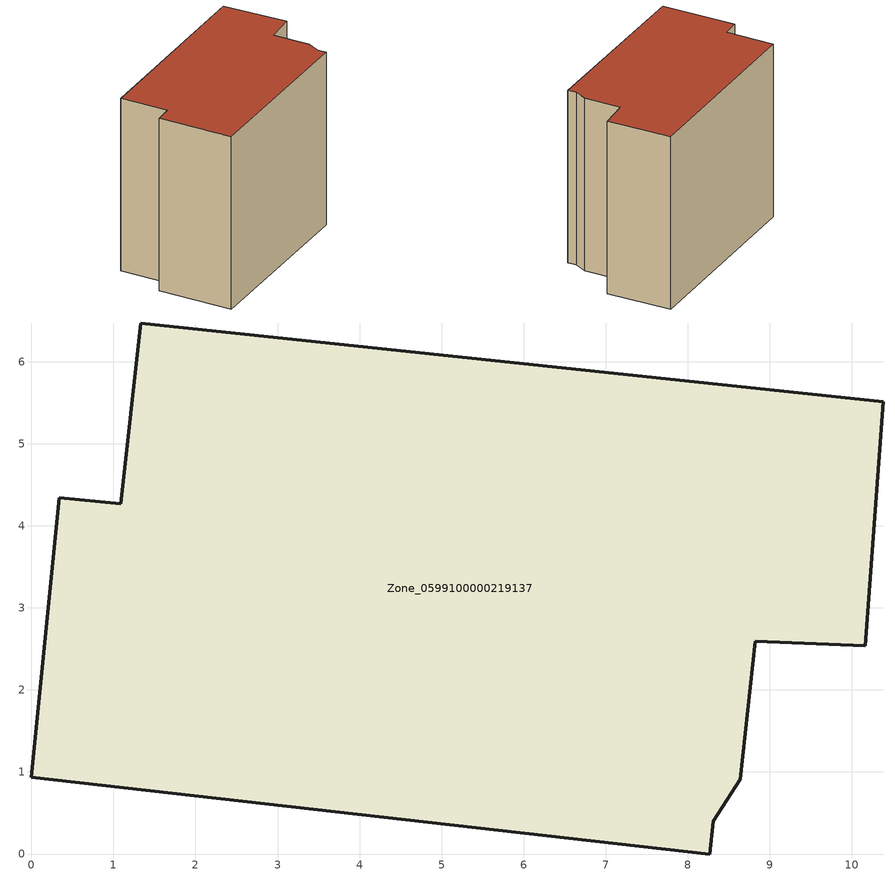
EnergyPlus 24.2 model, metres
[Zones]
Zone_0599100000219137
 floor ground (C_G): 1.33,6.47 10.38,5.51 10.16,2.54 8.82,2.59 8.64,0.91 8.31,0.4 8.27,0 0,0.93 0.34,4.34 1.09,4.27 z2.77
 wall outside (C_F): 10.38,5.51 1.33,6.47 1.09,4.27 0.34,4.34 0,0.93 8.27,0 8.31,0.4 8.64,0.91 8.82,2.59 10.16,2.54 10.38,5.51 z2.77:11.01
 roof outside (C_R): 1.33,6.47 1.09,4.27 0.34,4.34 0,0.93 8.27,0 8.31,0.4 8.64,0.91 8.82,2.59 10.16,2.54 10.38,5.51 z11.01
[BUILDING]
Pand.0599100000219137: North Axis=0; Terrain=City; Loads Convergence Tolerance Value=0.04; Temperature Convergence Tolerance Value=0.4; Solar Distribution=FullExterior; Maximum Number of Warmup Days=25; Minimum Number of Warmup Days=1
[Site:Location]
Rotterdam.The.Hague.AP_ZH_NLD Design_Conditions: Latitude=51.96; Longitude=4.45; Time Zone=1; Elevation=-4.5
[SITE:GROUNDTEMPERATURE:BUILDINGSURFACE]
18, 18, 18, 18, 18, 18, 18, 18, 18, 18, 18, 18
[MATERIAL] Thermal Absorptance=0.9; Solar Absorptance=0.7; Visible Absorptance=0.7
Name | Roughness | Thickness | Conductivity | Density | Specific Heat
G.TI.1946 | MediumSmooth | 0.15 | 1 | 540 | 1210
F.TI.1946 | Rough | 0.3 | 0.857143 | 1920 | 840
R.TI.1946 | MediumRough | 0.2 | 0.1 | 1500 | 1000
[CONSTRUCTION]
C_G: G.TI.1946
C_F: F.TI.1946
C_R: R.TI.1946
[ZONE]
Zone_0599100000219137: Type=1; Multiplier=1; Ceiling Height=Autocalculate; Volume=Autocalculate; Floor Area=autocalculate; Part of Total Floor Area=Yes
[ZONEINFILTRATION:DESIGNFLOWRATE]
Infil_Zone_0599100000219137: Zone or ZoneList or Space or SpaceList=Zone_0599100000219137; Schedule=AlwaysOn; Design Flow Rate Calculation Method=Flow/Area; Flow Rate per Floor Area=0.003; Constant Term Coefficient=1; Temperature Term Coefficient=0; Velocity Term Coefficient=0; Velocity Squared Term Coefficient=0
[HVACTEMPLATE:ZONE:IDEALLOADSAIRSYSTEM]
Zone_0599100000219137: Maximum Heating Supply Air Temperature=50; Minimum Cooling Supply Air Temperature=13; Maximum Heating Supply Air Humidity Ratio=0.0156; Minimum Cooling Supply Air Humidity Ratio=0.0077; Heating Limit=NoLimit; Cooling Limit=NoLimit; Dehumidification Control Type=ConstantSensibleHeatRatio; Cooling Sensible Heat Ratio=0.7; Dehumidification Setpoint=60; Humidification Control Type=None; Humidification Setpoint=30; Outdoor Air Method=None; Outdoor Air Flow Rate per Person=0.00944; Outdoor Air Flow Rate per Zone Floor Area=0; Outdoor Air Flow Rate per Zone=0; Demand Controlled Ventilation Type=None; Outdoor Air Economizer Type=NoEconomizer; Heat Recovery Type=None; Sensible Heat Recovery Effectiveness=0.7; Latent Heat Recovery Effectiveness=0.65
[ZONECONTROL:THERMOSTAT]
ThermostatControl_Zone_0599100000219137: Zone or ZoneList=Zone_0599100000219137; Control Type Schedule=DualSetpointControlType; Control 1=Thermostat_Zone_0599100000219137; Temperature Difference Between Cutout And Setpoint=0
[THERMOSTATSETPOINT:DUALSETPOINT]
Thermostat_Zone_0599100000219137: Heating Setpoint Temperature Schedule=HeatingSetpoint_Zone_0599100000219137; Cooling Setpoint Temperature Schedule=CoolingSetpoint_Zone_0599100000219137
[SCHEDULE:COMPACT]
HeatingSetpoint_Zone_0599100000219137: Through: 12/31, For: AllDays, Until: 24:00, 21
CoolingSetpoint_Zone_0599100000219137: Through: 12/31, For: AllDays, Until: 24:00, 24
DualSetpointControlType: Through: 12/31, For: AllDays, Until: 24:00, 4
AlwaysOn: Through: 12/31, For: AllDays, Until: 24:00, 1
